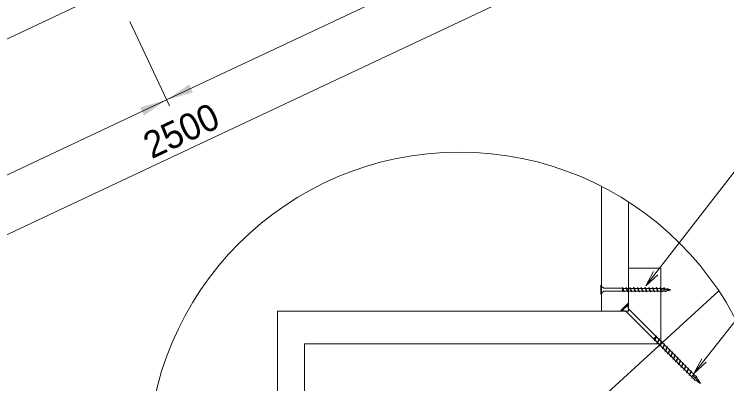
# Model space of a CAD drawing. Units: millimetres at full size, sheet at 1:20; details may follow other scales. Extents: x 200 to 8200, y 200 to 5740.
# Drawn here: x 2138 to 3458, y 1125 to 1809 of the extents above; entities that cross this region are included whole.
import ezdxf
from ezdxf.enums import TextEntityAlignment as Align

# ---------------------------------------------------------------- set-up
doc = ezdxf.new("R2010")
doc.units = ezdxf.units.MM
doc.header["$LTSCALE"] = 20
for name, color, linetype, lineweight in [('コーススレッド', 7, 'Continuous', 18), ('図形枠', 7, 'Continuous', 15), ('寸法', 7, 'Continuous', 13), ('引出線', 7, 'Continuous', 13), ('文字', 7, 'Continuous', 13), ('角材', 7, 'Continuous', 18), ('階段本体', 7, 'Continuous', 18)]:
    doc.layers.add(name, color=color, linetype=linetype, lineweight=lineweight)
doc.styles.add('ＭＳ Ｐゴシック', font='')
doc.styles.get('ＭＳ Ｐゴシック').set_extended_font_data('MS PGothic')

# ---------------------------------------------------------------- blocks, each defined once
blk = doc.blocks.new('open_arrow')
at = {"color": 0, "linetype": 'Continuous', "lineweight": -2}
blk.add_lwpolyline([(7.5, 1.25), (0, 0), (7.5, -1.25)], dxfattribs=at)
blk = doc.blocks.new('filled_arrow')
at = {"color": 0, "linetype": 'Continuous', "lineweight": -2}
blk.add_solid([(7.5, 1.25), (0, 0), (7.5, -1.25)], dxfattribs=at)

msp = doc.modelspace()

# ---------------------------------------------------------------- linework, layer by layer
at = {"layer": 'コーススレッド'}
for p, q in [((3274.46, 1273.21), (3261.73, 1260.48)), ((3275.88, 1271.8), (3263.15, 1259.07)), ((3274.46, 1273.21), (3275.88, 1271.8)), ((3261.73, 1260.48), (3263.15, 1259.07)), ((3271.35, 1258.79), (3322.26, 1207.88)), ((3276.16, 1263.6), (3327.07, 1212.68)), ((3322.26, 1207.88), (3327.07, 1212.68)), ((3322.26, 1207.88), (3322.82, 1207.89)), ((3322.82, 1207.89), (3324.23, 1206.48)), ((3327.85, 1213.46), (3323.96, 1204.62)), ((3324.23, 1206.48), (3323.96, 1204.62)), ((3323.96, 1204.62), (3325.43, 1205.27)), ((3327.07, 1212.68), (3324.23, 1206.48)), ((3327.58, 1211.61), (3324.99, 1205.72)), ((3324.99, 1205.72), (3329.18, 1201.53)), ((3327.85, 1213.46), (3327.07, 1212.68)), ((3327.85, 1213.46), (3327.58, 1211.61)), ((3327.58, 1211.61), (3331.77, 1207.42)), ((3332.8, 1208.51), (3328.91, 1199.67)), ((3329.18, 1201.53), (3328.91, 1199.67)), ((3331.77, 1207.42), (3329.18, 1201.53)), ((3332.53, 1206.66), (3329.94, 1200.77)), ((3331.32, 1207.86), (3332.8, 1208.51)), ((3332.8, 1208.51), (3332.53, 1206.66)), ((3332.53, 1206.66), (3336.72, 1202.47)), ((3337.75, 1203.56), (3333.86, 1194.72)), ((3336.72, 1202.47), (3334.13, 1196.58)), ((3337.48, 1201.71), (3334.89, 1195.82)), ((3336.27, 1202.91), (3337.75, 1203.56)), ((3337.75, 1203.56), (3337.48, 1201.71)), ((3337.48, 1201.71), (3341.67, 1197.52)), ((3328.91, 1199.67), (3330.38, 1200.32)), ((3329.94, 1200.77), (3334.13, 1196.58)), ((3334.13, 1196.58), (3333.86, 1194.72)), ((3333.86, 1194.72), (3335.33, 1195.37)), ((3334.89, 1195.82), (3339.08, 1191.63)), ((3342.7, 1198.61), (3338.81, 1189.77)), ((3339.08, 1191.63), (3338.81, 1189.77)), ((3338.81, 1189.77), (3340.28, 1190.42)), ((3341.67, 1197.52), (3339.08, 1191.63)), ((3342.43, 1196.76), (3339.84, 1190.87)), ((3339.84, 1190.87), (3344.03, 1186.68)), ((3341.22, 1197.96), (3342.7, 1198.61)), ((3342.7, 1198.61), (3342.43, 1196.76)), ((3342.43, 1196.76), (3346.62, 1192.57)), ((3347.65, 1193.66), (3343.76, 1184.82)), ((3346.62, 1192.57), (3344.03, 1186.68)), ((3347.38, 1191.81), (3344.78, 1185.92)), ((3346.17, 1193.02), (3347.65, 1193.66)), ((3347.65, 1193.66), (3347.38, 1191.81)), ((3347.38, 1191.81), (3351.57, 1187.62)), ((3352.6, 1188.71), (3348.71, 1179.87)), ((3351.57, 1187.62), (3348.98, 1181.73)), ((3351.12, 1188.07), (3352.6, 1188.71)), ((3352.6, 1188.71), (3352.33, 1186.86)), ((3344.03, 1186.68), (3343.76, 1184.82)), ((3343.76, 1184.82), (3345.23, 1185.47)), ((3344.78, 1185.92), (3348.98, 1181.73)), ((3348.98, 1181.73), (3348.71, 1179.87)), ((3348.71, 1179.87), (3350.18, 1180.52)), ((3352.33, 1186.86), (3349.73, 1180.97)), ((3349.73, 1180.97), (3353.93, 1176.78)), ((3352.33, 1186.86), (3356.52, 1182.67)), ((3357.55, 1183.76), (3353.66, 1174.92)), ((3353.93, 1176.78), (3353.66, 1174.92)), ((3353.66, 1174.92), (3355.13, 1175.57)), ((3356.52, 1182.67), (3353.93, 1176.78)), ((3357.28, 1181.91), (3354.68, 1176.02)), ((3354.68, 1176.02), (3358.88, 1171.83)), ((3356.07, 1183.12), (3357.55, 1183.76)), ((3357.55, 1183.76), (3357.28, 1181.91)), ((3357.28, 1181.91), (3361.47, 1177.72)), ((3362.5, 1178.81), (3358.61, 1169.98)), ((3361.47, 1177.72), (3358.88, 1171.83)), ((3362.23, 1176.96), (3359.63, 1171.07)), ((3361.02, 1178.17), (3362.5, 1178.81)), ((3362.5, 1178.81), (3362.23, 1176.96)), ((3362.23, 1176.96), (3366.42, 1172.77)), ((3358.88, 1171.83), (3358.61, 1169.98)), ((3358.61, 1169.98), (3360.08, 1170.62)), ((3359.63, 1171.07), (3363.83, 1166.88)), ((3367.45, 1173.86), (3363.56, 1165.03)), ((3363.83, 1166.88), (3363.56, 1165.03)), ((3363.56, 1165.03), (3365.03, 1165.67)), ((3366.42, 1172.77), (3363.83, 1166.88)), ((3367.18, 1172.01), (3364.58, 1166.12)), ((3364.58, 1166.12), (3368.77, 1161.93)), ((3365.97, 1173.22), (3367.45, 1173.86)), ((3367.45, 1173.86), (3367.18, 1172.01)), ((3367.18, 1172.01), (3371.37, 1167.82)), ((3372.4, 1168.91), (3368.51, 1160.08)), ((3368.77, 1161.93), (3368.51, 1160.08)), ((3371.37, 1167.82), (3368.77, 1161.93)), ((3372.13, 1167.06), (3369.53, 1161.17)), ((3370.92, 1168.27), (3372.4, 1168.91)), ((3372.4, 1168.91), (3372.13, 1167.06)), ((3372.13, 1167.06), (3376.32, 1162.87)), ((3377.34, 1163.96), (3373.46, 1155.13)), ((3376.32, 1162.87), (3373.72, 1156.98)), ((3377.08, 1162.11), (3374.48, 1156.22)), ((3375.87, 1163.32), (3377.34, 1163.96)), ((3377.34, 1163.96), (3377.08, 1162.11)), ((3377.08, 1162.11), (3381.27, 1157.92)), ((3368.51, 1160.08), (3369.98, 1160.72)), ((3369.53, 1161.17), (3373.72, 1156.98)), ((3373.72, 1156.98), (3373.46, 1155.13)), ((3373.46, 1155.13), (3374.93, 1155.77)), ((3374.48, 1156.22), (3378.67, 1152.03)), ((3382.29, 1159.01), (3378.41, 1150.18)), ((3378.67, 1152.03), (3378.41, 1150.18)), ((3378.41, 1150.18), (3379.88, 1150.82)), ((3381.27, 1157.92), (3378.67, 1152.03)), ((3382.03, 1157.16), (3379.43, 1151.27)), ((3379.43, 1151.27), (3383.62, 1147.08)), ((3380.82, 1158.37), (3382.29, 1159.01)), ((3382.29, 1159.01), (3382.03, 1157.16)), ((3382.03, 1157.16), (3386.22, 1152.97)), ((3387.24, 1154.07), (3383.36, 1145.23)), ((3386.22, 1152.97), (3383.62, 1147.08)), ((3386.98, 1152.21), (3384.38, 1146.32)), ((3385.77, 1153.42), (3387.24, 1154.07)), ((3387.24, 1154.07), (3386.98, 1152.21)), ((3386.98, 1152.21), (3391.17, 1148.02)), ((3392.19, 1149.12), (3388.3, 1140.28)), ((3390.72, 1148.47), (3392.19, 1149.12)), ((3392.19, 1149.12), (3391.93, 1147.26)), ((3383.62, 1147.08), (3383.36, 1145.23)), ((3383.36, 1145.23), (3384.83, 1145.87)), ((3384.38, 1146.32), (3388.57, 1142.13)), ((3388.57, 1142.13), (3388.3, 1140.28)), ((3388.3, 1140.28), (3389.78, 1140.92)), ((3391.17, 1148.02), (3388.57, 1142.13)), ((3391.93, 1147.26), (3389.33, 1141.37)), ((3389.33, 1141.37), (3393.52, 1137.18)), ((3391.93, 1147.26), (3396.12, 1143.07)), ((3393.52, 1137.18), (3393.25, 1135.33)), ((3393.25, 1135.33), (3394.73, 1135.98)), ((3393.52, 1137.18), (3394.15, 1140.8)), ((3409.52, 1125.43), (3394.15, 1140.8)), ((3394.73, 1135.98), (3398.04, 1132.66)), ((3396.12, 1143.07), (3394.82, 1140.13)), ((3397.14, 1144.17), (3395.2, 1139.75)), ((3396.87, 1142.31), (3395.58, 1139.37)), ((3395.67, 1143.52), (3397.14, 1144.17)), ((3397.14, 1144.17), (3396.87, 1142.31)), ((3396.87, 1142.31), (3401.07, 1138.12)), ((3401.07, 1138.12), (3399.77, 1135.18)), ((3402.09, 1139.22), (3400.07, 1134.88)), ((3401.82, 1137.36), (3400.53, 1134.42)), ((3400.62, 1138.57), (3402.09, 1139.22)), ((3402.09, 1139.22), (3401.82, 1137.36)), ((3401.82, 1137.36), (3402.28, 1136.91)), ((3402.28, 1136.91), (3405.14, 1132.37)), ((3398.04, 1132.66), (3398.53, 1132.36)), ((3398.53, 1132.36), (3398.37, 1131.25)), ((3398.37, 1131.25), (3399.54, 1131.72)), ((3399.38, 1131.82), (3403.7, 1129.09)), ((3403.7, 1128.45), (3403.7, 1129.09)), ((3403.7, 1128.45), (3404.36, 1128.68)), ((3404.16, 1128.81), (3409.52, 1125.43)), ((3405.14, 1132.37), (3404.36, 1130.59)), ((3405.65, 1132.87), (3404.56, 1130.39)), ((3405.49, 1131.81), (3404.77, 1130.18)), ((3405, 1132.59), (3405.65, 1132.87)), ((3405.65, 1132.87), (3405.49, 1131.81)), ((3405.49, 1131.81), (3409.52, 1125.43))]:
    msp.add_line(p, q, dxfattribs=at)
for centre, radius, start, end in [((3282.45, 1267.92), 7.63, 149.45494, 214.49492), ((3267.02, 1252.34), 7.77, 56.13472, 119.91541)]:
    msp.add_arc(centre, radius, start, end, dxfattribs=at)
at = {"layer": '図形枠'}
msp.add_circle((2962.75, 976.22), 577.55, dxfattribs=at)
at = {"layer": '寸法', "lineweight": 18}
for p, q in [((1332.02, 1027.88), (3594.43, 2092.08)), ((2420.39, 1650.34), (3325.28, 2075.98)), ((2352.2, 1795.3), (2425.49, 1639.48)), ((2352.2, 1795.3), (2425.49, 1639.48)), ((1515.5, 1224.69), (2420.39, 1650.34))]:
    msp.add_line(p, q, dxfattribs=at)
at = {"layer": '引出線'}
for points in [[(3308.01, 1305.95), (3605.74, 1689.33), (4517.86, 1689.33)], [(3397.14, 1144.17), (3597.42, 1397.98), (4509.54, 1397.98)]]:
    msp.add_lwpolyline(points, dxfattribs=at)
at = {"layer": '文字'}
for p, q in [((3224.48, 1307.47), (3224.48, 1290.67)), ((3224.48, 1307.47), (3225.88, 1307.47)), ((3225.88, 1307.47), (3225.88, 1290.67)), ((3230.48, 1302.07), (3264.48, 1302.07)), ((3230.48, 1296.07), (3264.48, 1296.07)), ((3264.48, 1303.27), (3264.48, 1296.07)), ((3264.48, 1303.27), (3267.98, 1294.87)), ((3264.48, 1303.27), (3265.83, 1301.57)), ((3264.48, 1302.07), (3266.66, 1296.57)), ((3264.48, 1296.07), (3265.57, 1296.57)), ((3265.57, 1296.57), (3266.66, 1296.57)), ((3265.83, 1301.57), (3271.48, 1301.57)), ((3265.83, 1301.57), (3267.92, 1296.57)), ((3267.98, 1294.87), (3266.66, 1296.57)), ((3267.92, 1296.57), (3273.6, 1296.57)), ((3267.98, 1294.87), (3268.68, 1296.57)), ((3270.77, 1301.57), (3271.48, 1303.27)), ((3271.48, 1303.27), (3274.98, 1294.87)), ((3271.48, 1303.27), (3274.98, 1294.87)), ((3271.48, 1303.27), (3272.83, 1301.57)), ((3271.48, 1301.57), (3273.6, 1296.57)), ((3272.83, 1301.57), (3278.48, 1301.57)), ((3272.83, 1301.57), (3274.98, 1296.57)), ((3274.98, 1294.87), (3273.6, 1296.57)), ((3274.98, 1296.57), (3280.6, 1296.57)), ((3274.98, 1294.87), (3275.68, 1296.57)), ((3277.77, 1301.57), (3278.48, 1303.27)), ((3278.48, 1303.27), (3281.98, 1294.87)), ((3278.48, 1303.27), (3279.83, 1301.57)), ((3278.48, 1301.57), (3280.6, 1296.57)), ((3279.83, 1301.57), (3285.48, 1301.57)), ((3279.83, 1301.57), (3281.98, 1296.57)), ((3281.98, 1294.87), (3280.6, 1296.57)), ((3281.98, 1296.57), (3287.6, 1296.57)), ((3281.98, 1294.87), (3282.68, 1296.57)), ((3284.77, 1301.57), (3285.48, 1303.27)), ((3285.48, 1303.27), (3288.98, 1294.87)), ((3285.48, 1303.27), (3286.83, 1301.57)), ((3285.48, 1301.57), (3287.6, 1296.57)), ((3286.83, 1301.57), (3292.48, 1301.57)), ((3286.83, 1301.57), (3288.98, 1296.57)), ((3288.98, 1294.87), (3287.6, 1296.57)), ((3288.98, 1296.57), (3294.6, 1296.57)), ((3288.98, 1294.87), (3289.68, 1296.57)), ((3291.77, 1301.57), (3292.48, 1303.27)), ((3292.48, 1303.27), (3295.98, 1294.87)), ((3292.48, 1303.27), (3293.83, 1301.57)), ((3292.48, 1301.57), (3294.6, 1296.57)), ((3293.83, 1301.57), (3299.48, 1301.57)), ((3293.83, 1301.57), (3295.98, 1296.57)), ((3295.98, 1294.87), (3294.6, 1296.57)), ((3295.98, 1296.57), (3301.6, 1296.57)), ((3295.98, 1294.87), (3296.68, 1296.57)), ((3298.77, 1301.57), (3299.48, 1303.27)), ((3299.48, 1303.27), (3302.98, 1294.87)), ((3299.48, 1303.27), (3300.83, 1301.57)), ((3299.48, 1301.57), (3301.6, 1296.57)), ((3300.83, 1301.57), (3306.48, 1301.57)), ((3300.83, 1301.57), (3302.98, 1296.57)), ((3302.98, 1294.87), (3301.6, 1296.57)), ((3302.98, 1296.57), (3308.6, 1296.57)), ((3302.98, 1294.87), (3303.68, 1296.57)), ((3305.77, 1301.57), (3306.48, 1303.27)), ((3306.48, 1303.27), (3309.98, 1294.87)), ((3306.48, 1303.27), (3307.83, 1301.57)), ((3306.48, 1301.57), (3308.6, 1296.57)), ((3307.83, 1301.57), (3313.48, 1301.57)), ((3307.83, 1301.57), (3309.98, 1296.57)), ((3309.98, 1294.87), (3308.6, 1296.57)), ((3309.98, 1296.57), (3315.6, 1296.57)), ((3309.98, 1294.87), (3310.68, 1296.57)), ((3312.77, 1301.57), (3313.48, 1303.27)), ((3313.48, 1303.27), (3316.98, 1294.87)), ((3313.48, 1303.27), (3314.83, 1301.57)), ((3313.48, 1301.57), (3315.6, 1296.57)), ((3314.83, 1301.57), (3320.48, 1301.57)), ((3314.83, 1301.57), (3316.98, 1296.57)), ((3316.98, 1294.87), (3315.6, 1296.57)), ((3316.98, 1296.57), (3322.6, 1296.57)), ((3316.98, 1294.87), (3317.68, 1296.57)), ((3319.77, 1301.57), (3320.48, 1303.27)), ((3320.48, 1303.27), (3323.98, 1294.87)), ((3320.48, 1303.27), (3321.83, 1301.57)), ((3320.48, 1301.57), (3322.6, 1296.57)), ((3321.83, 1301.57), (3327.48, 1301.57)), ((3321.83, 1301.57), (3323.98, 1296.57)), ((3323.98, 1294.87), (3322.6, 1296.57)), ((3323.98, 1296.57), (3329.6, 1296.57)), ((3323.98, 1294.87), (3324.68, 1296.57)), ((3326.77, 1301.57), (3327.48, 1303.27)), ((3327.48, 1303.27), (3330.98, 1294.87)), ((3327.48, 1303.27), (3328.83, 1301.57)), ((3327.48, 1301.57), (3329.6, 1296.57)), ((3328.83, 1301.57), (3334.48, 1301.57)), ((3328.83, 1301.57), (3330.98, 1296.57)), ((3330.98, 1294.87), (3329.6, 1296.57)), ((3330.98, 1296.57), (3336.6, 1296.57)), ((3330.98, 1294.87), (3331.68, 1296.57)), ((3333.77, 1301.57), (3334.48, 1303.27)), ((3334.48, 1303.27), (3336.23, 1299.07)), ((3334.48, 1303.27), (3335.83, 1301.57)), ((3334.48, 1301.57), (3335.54, 1299.07)), ((3336.6, 1296.57), (3334.58, 1299.07)), ((3334.58, 1299.07), (3335.54, 1299.07)), ((3354.48, 1299.07), (3335.54, 1299.07)), ((3335.83, 1301.57), (3341.48, 1301.57)), ((3335.83, 1301.57), (3336.9, 1299.07)), ((3337.98, 1294.87), (3336.6, 1296.57)), ((3337.98, 1294.87), (3338.68, 1296.57)), ((3338.68, 1296.57), (3343.6, 1296.57)), ((3340.77, 1301.57), (3341.48, 1303.27)), ((3341.48, 1303.27), (3343.23, 1299.07)), ((3341.48, 1303.27), (3342.83, 1301.57)), ((3341.48, 1301.57), (3342.54, 1299.07)), ((3342.83, 1301.57), (3343.9, 1299.07)), ((3349.26, 1300.15), (3342.83, 1301.57)), ((3344.98, 1294.87), (3343.6, 1296.57)), ((3344.98, 1294.87), (3345.68, 1296.57)), ((3350.22, 1297.8), (3345.68, 1296.57)), ((3349.47, 1300.97), (3348.64, 1300.35)), ((3349.26, 1300.15), (3349.69, 1299.07)), ((3349.47, 1300.87), (3350.34, 1299.94)), ((3349.47, 1300.82), (3350.23, 1299.07)), ((3351.07, 1297), (3350.19, 1297.83)), ((3350.29, 1299.89), (3350.64, 1299.07)), ((3354.48, 1299.07), (3350.33, 1299.96)), ((3354.48, 1299.07), (3351.06, 1298.1)), ((3351.07, 1297.1), (3351.07, 1298.03)), ((3224.48, 1290.67), (3225.88, 1290.67))]:
    msp.add_line(p, q, dxfattribs=at)
for centre, radius, start, end in [((3231.91, 1307.95), 6.05, 184.54958, 256.30258), ((3231.76, 1290.31), 5.9, 102.61279, 176.53506)]:
    msp.add_arc(centre, radius, start, end, dxfattribs=at)
at = {"layer": '角材'}
for p, q in [((1192.59, 1324.77), (4026.56, 2657.57)), ((2601.33, 525.74), (3442.9, 1297.18))]:
    msp.add_line(p, q, dxfattribs=at)
at = {"layer": '階段本体'}
for p, q in [((3225.88, 1259.07), (3225.88, 1490.35)), ((3275.88, 1259.07), (3275.88, 1461.52)), ((3275.88, 1259.07), (3275.88, 1339.07)), ((3275.88, 1339.07), (3335.88, 1339.07)), ((3335.88, 1339.07), (3335.88, 1199.07)), ((2625.88, 1259.07), (3225.88, 1259.07)), ((2625.88, 709.07), (2625.88, 1259.07)), ((3225.88, 1259.07), (3275.88, 1259.07)), ((3335.88, 1199.07), (2675.88, 1199.07)), ((2675.88, 1199.07), (2675.88, 709.07))]:
    msp.add_line(p, q, dxfattribs=at)

# ---------------------------------------------------------------- block references
at = {"layer": '寸法', "lineweight": 18, "xscale": 6.67, "yscale": 6.67}
for rotation in [25.2, 205.2]:
    msp.add_blockref('filled_arrow', (2420.39, 1650.34), dxfattribs=dict(at, rotation=rotation))
at = {"layer": '引出線', "xscale": 4, "yscale": 4}
for p, rotation in [((3308.01, 1305.95), 52.2), ((3397.14, 1144.17), 51.7)]:
    msp.add_blockref('open_arrow', p, dxfattribs=dict(at, rotation=rotation))

# ---------------------------------------------------------------- texts
at = {"layer": '寸法', "style": 'ＭＳ Ｐゴシック'}
msp.add_text('2500', height=49.49, rotation=25.191, dxfattribs=at).set_placement((2447.47, 1593.46), align=Align.MIDDLE_CENTER)

doc.saveas('drawing.dxf')
